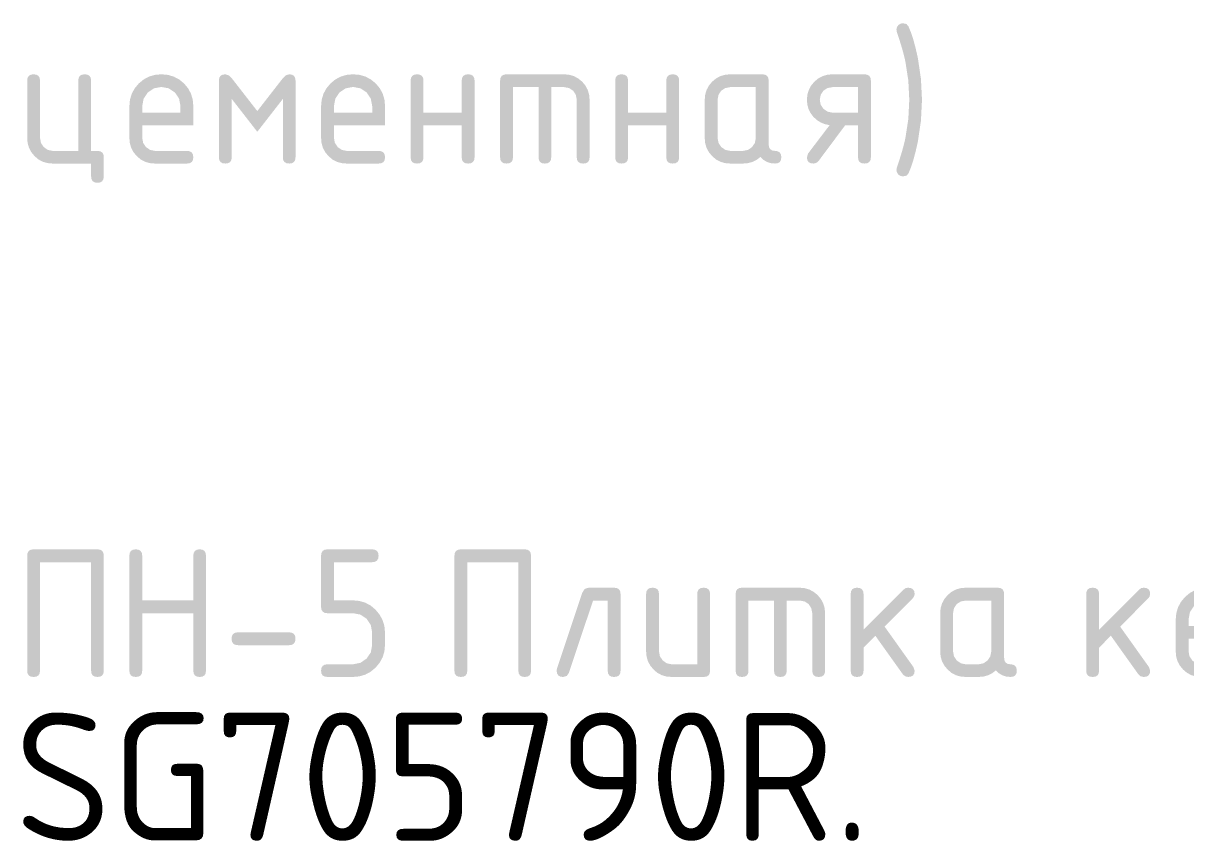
# Model space of a CAD drawing. Header units: millimetres. Extents: x 0 to 1189, y 0 to 841.
# Drawn here: x 1005.99 to 1033.55, y 386.24 to 405.63 of the extents above; entities that cross this region are included whole.
import ezdxf

# ---------------------------------------------------------------- set-up
doc = ezdxf.new("R2010")
doc.units = ezdxf.units.MM

msp = doc.modelspace()

# ---------------------------------------------------------------- hatches: boundary and pattern name
h = msp.add_hatch(color=7)
h.dxf.hatch_style = 2
h.paths.add_polyline_path([(1026.993092, 403.814736), (1026.970286, 404.271418), (1026.899937, 404.724792), (1026.868319, 404.863681), (1026.823938, 405.026445), (1026.766844, 405.212979), (1026.69709, 405.423182), (1026.68827, 405.478303), (1026.700535, 405.538179), (1026.735123, 405.588546), (1026.784939, 405.620448), (1026.840957, 405.630439), (1026.923915, 405.613627), (1026.972146, 405.558781), (1027.033245, 405.411202), (1027.090519, 405.235975), (1027.144694, 405.033774), (1027.196491, 404.80527), (1027.269044, 404.313103), (1027.294056, 403.814736), (1027.269044, 403.316161), (1027.196491, 402.824202), (1027.144694, 402.595551), (1027.090519, 402.392738), (1027.033245, 402.216177), (1026.972146, 402.066281), (1026.923915, 402.014811), (1026.840957, 401.998481), (1026.786386, 402.008541), (1026.735123, 402.040925), (1026.700535, 402.092188), (1026.68827, 402.146758), (1026.69709, 402.20188), (1026.766844, 402.414554), (1026.823938, 402.602269), (1026.868319, 402.765489), (1026.899937, 402.904679), (1026.970286, 403.358054)])
h = msp.add_hatch(color=7)
h.dxf.hatch_style = 2
h.paths.add_polyline_path([(1007.750588, 402.603716), (1007.814916, 402.594268), (1007.861313, 402.566164), (1007.889416, 402.519767), (1007.898865, 402.455439), (1007.898865, 401.998481), (1007.889416, 401.931922), (1007.861313, 401.88438), (1007.814916, 401.855854), (1007.750588, 401.846346), (1007.684028, 401.855854), (1007.636486, 401.88438), (1007.607961, 401.931922), (1007.598452, 401.998481), (1007.598452, 402.303303), (1006.688396, 402.303303), (1006.565983, 402.313768), (1006.453647, 402.345678), (1006.35175, 402.399809), (1006.260653, 402.476936), (1006.182837, 402.570574), (1006.12719, 402.67372), (1006.093764, 402.786375), (1006.08261, 402.908538), (1006.08261, 404.271693), (1006.092127, 404.336022), (1006.120713, 404.382419), (1006.168419, 404.410522), (1006.235297, 404.41997), (1006.301856, 404.410522), (1006.349398, 404.382419), (1006.377924, 404.336022), (1006.387432, 404.271693), (1006.387432, 402.908538), (1006.409757, 402.79292), (1006.476729, 402.693013), (1006.574501, 402.62604), (1006.688396, 402.603716), (1007.29363, 402.603716), (1007.29363, 404.271693), (1007.303139, 404.336022), (1007.331664, 404.382419), (1007.379206, 404.410522), (1007.445766, 404.41997), (1007.512644, 404.410522), (1007.56035, 404.382419), (1007.588935, 404.336022), (1007.598452, 404.271693), (1007.598452, 402.603716)])
h = msp.add_hatch(color=7)
h.paths.add_polyline_path([(1009.263226, 404.119558), (1009.088215, 404.087243), (1008.941317, 403.988369), (1008.842442, 403.84147), (1008.810127, 403.666459), (1008.810127, 403.513772), (1009.716325, 403.513772), (1009.716325, 403.666459), (1009.68401, 403.84147), (1009.585136, 403.988369), (1009.438237, 404.087243)])
h.paths.add_polyline_path([(1008.810127, 403.209501), (1008.810127, 402.908538), (1008.832452, 402.79292), (1008.899424, 402.693013), (1008.997196, 402.62604), (1009.111091, 402.603716), (1009.868461, 402.603716), (1009.935339, 402.594207), (1009.983045, 402.565682), (1010.01163, 402.51814), (1010.021147, 402.45158), (1010.01163, 402.385391), (1009.983045, 402.339201), (1009.935339, 402.312131), (1009.868461, 402.303303), (1009.111091, 402.303303), (1008.988678, 402.313768), (1008.876342, 402.345678), (1008.774445, 402.399809), (1008.683348, 402.476936), (1008.605532, 402.569954), (1008.549885, 402.672066), (1008.516459, 402.784514), (1008.505305, 402.908538), (1008.505305, 403.662049), (1008.518905, 403.814555), (1008.559944, 403.954813), (1008.628786, 404.083186), (1008.725791, 404.200035), (1008.842322, 404.296722), (1008.970531, 404.3654), (1009.110729, 404.406379), (1009.263226, 404.41997), (1009.415723, 404.406439), (1009.555922, 404.365882), (1009.684131, 404.29835), (1009.800661, 404.203894), (1009.897666, 404.087363), (1009.966508, 403.959154), (1010.007548, 403.818956), (1010.021147, 403.666459), (1010.021147, 403.209501)])
h = msp.add_hatch(color=7)
h.dxf.hatch_style = 2
h.paths.add_polyline_path([(1011.537349, 403.056815), (1010.932115, 403.835682), (1010.932115, 402.45158), (1010.922606, 402.385391), (1010.894081, 402.339201), (1010.846539, 402.312131), (1010.779979, 402.303303), (1010.713101, 402.312131), (1010.665395, 402.339201), (1010.63681, 402.385391), (1010.627293, 402.45158), (1010.627293, 404.271693), (1010.63681, 404.336022), (1010.665395, 404.382419), (1010.713101, 404.410522), (1010.779979, 404.41997), (1010.856047, 404.397164), (1010.932115, 404.326815), (1011.537349, 403.547948), (1012.143135, 404.326815), (1012.219202, 404.397164), (1012.29527, 404.41997), (1012.359599, 404.410522), (1012.405995, 404.382419), (1012.434099, 404.336022), (1012.443547, 404.271693), (1012.443547, 402.45158), (1012.434099, 402.385391), (1012.405995, 402.339201), (1012.359599, 402.312131), (1012.29527, 402.303303), (1012.228711, 402.312131), (1012.181169, 402.339201), (1012.152643, 402.385391), (1012.143135, 402.45158), (1012.143135, 403.835682)])
h = msp.add_hatch(color=7)
h.paths.add_polyline_path([(1013.807909, 404.119558), (1013.632898, 404.087243), (1013.485999, 403.988369), (1013.387125, 403.84147), (1013.35481, 403.666459), (1013.35481, 403.513772), (1014.261008, 403.513772), (1014.261008, 403.666459), (1014.228693, 403.84147), (1014.129818, 403.988369), (1013.982919, 404.087243)])
h.paths.add_polyline_path([(1013.35481, 403.209501), (1013.35481, 402.908538), (1013.377134, 402.79292), (1013.444107, 402.693013), (1013.541878, 402.62604), (1013.655773, 402.603716), (1014.413143, 402.603716), (1014.480021, 402.594207), (1014.527727, 402.565682), (1014.556313, 402.51814), (1014.56583, 402.45158), (1014.556313, 402.385391), (1014.527727, 402.339201), (1014.480021, 402.312131), (1014.413143, 402.303303), (1013.655773, 402.303303), (1013.53336, 402.313768), (1013.421024, 402.345678), (1013.319127, 402.399809), (1013.22803, 402.476936), (1013.150214, 402.569954), (1013.094567, 402.672066), (1013.061141, 402.784514), (1013.049988, 402.908538), (1013.049988, 403.662049), (1013.063587, 403.814555), (1013.104627, 403.954813), (1013.173468, 404.083186), (1013.270474, 404.200035), (1013.387004, 404.296722), (1013.515213, 404.3654), (1013.655411, 404.406379), (1013.807909, 404.41997), (1013.960406, 404.406439), (1014.100604, 404.365882), (1014.228813, 404.29835), (1014.345344, 404.203894), (1014.442349, 404.087363), (1014.51119, 403.959154), (1014.55223, 403.818956), (1014.56583, 403.666459), (1014.56583, 403.209501)])
h = msp.add_hatch(color=7)
h.dxf.hatch_style = 2
h.paths.add_polyline_path([(1015.476797, 403.209501), (1015.476797, 402.45158), (1015.467289, 402.385391), (1015.438763, 402.339201), (1015.391221, 402.312131), (1015.324662, 402.303303), (1015.257784, 402.312131), (1015.210078, 402.339201), (1015.181492, 402.385391), (1015.171975, 402.45158), (1015.171975, 404.271693), (1015.181492, 404.336022), (1015.210078, 404.382419), (1015.257784, 404.410522), (1015.324662, 404.41997), (1015.391221, 404.410522), (1015.438763, 404.382419), (1015.467289, 404.336022), (1015.476797, 404.271693), (1015.476797, 403.513772), (1016.382995, 403.513772), (1016.382995, 404.271693), (1016.392503, 404.336022), (1016.421029, 404.382419), (1016.468571, 404.410522), (1016.53513, 404.41997), (1016.602008, 404.410522), (1016.649714, 404.382419), (1016.6783, 404.336022), (1016.687817, 404.271693), (1016.687817, 402.45158), (1016.6783, 402.385391), (1016.649714, 402.339201), (1016.602008, 402.312131), (1016.53513, 402.303303), (1016.468571, 402.312131), (1016.421029, 402.339201), (1016.392503, 402.385391), (1016.382995, 402.45158), (1016.382995, 403.209501)])
h = msp.add_hatch(color=7)
h.dxf.hatch_style = 2
h.paths.add_polyline_path([(1017.446649, 404.41997), (1018.809804, 404.41997), (1018.931279, 404.408885), (1019.042417, 404.375942), (1019.144048, 404.321604), (1019.236996, 404.246337), (1019.314812, 404.1527), (1019.370459, 404.049553), (1019.403885, 403.936899), (1019.415039, 403.814736), (1019.415039, 402.45158), (1019.405522, 402.385391), (1019.376936, 402.339201), (1019.32923, 402.312131), (1019.262352, 402.303303), (1019.195793, 402.312131), (1019.148251, 402.339201), (1019.119725, 402.385391), (1019.110217, 402.45158), (1019.110217, 403.814736), (1019.088444, 403.932007), (1019.02533, 404.030261), (1018.927075, 404.095029), (1018.809804, 404.115148), (1018.504982, 404.115148), (1018.504982, 402.45158), (1018.495465, 402.385391), (1018.46688, 402.339201), (1018.419174, 402.312131), (1018.352296, 402.303303), (1018.2882, 402.312131), (1018.241777, 402.339201), (1018.213545, 402.385391), (1018.204019, 402.45158), (1018.204019, 404.115148), (1017.598784, 404.115148), (1017.598784, 402.45158), (1017.589276, 402.385391), (1017.560751, 402.339201), (1017.513208, 402.312131), (1017.446649, 402.303303), (1017.379771, 402.312131), (1017.332065, 402.339201), (1017.30348, 402.385391), (1017.293962, 402.45158), (1017.293962, 404.271693), (1017.30348, 404.336022), (1017.332065, 404.382419), (1017.379771, 404.410522)])
h = msp.add_hatch(color=7)
h.dxf.hatch_style = 2
h.paths.add_polyline_path([(1020.326422, 403.209501), (1020.326422, 402.45158), (1020.316914, 402.385391), (1020.288388, 402.339201), (1020.240846, 402.312131), (1020.174287, 402.303303), (1020.107409, 402.312131), (1020.059703, 402.339201), (1020.031117, 402.385391), (1020.0216, 402.45158), (1020.0216, 404.271693), (1020.031117, 404.336022), (1020.059703, 404.382419), (1020.107409, 404.410522), (1020.174287, 404.41997), (1020.240846, 404.410522), (1020.288388, 404.382419), (1020.316914, 404.336022), (1020.326422, 404.271693), (1020.326422, 403.513772), (1021.23262, 403.513772), (1021.23262, 404.271693), (1021.242129, 404.336022), (1021.270654, 404.382419), (1021.318196, 404.410522), (1021.384756, 404.41997), (1021.451634, 404.410522), (1021.49934, 404.382419), (1021.527925, 404.336022), (1021.537442, 404.271693), (1021.537442, 402.45158), (1021.527925, 402.385391), (1021.49934, 402.339201), (1021.451634, 402.312131), (1021.384756, 402.303303), (1021.318196, 402.312131), (1021.270654, 402.339201), (1021.242129, 402.385391), (1021.23262, 402.45158), (1021.23262, 403.209501)])
h = msp.add_hatch(color=7)
h.paths.add_polyline_path([(1023.354608, 404.115148), (1022.749373, 404.115148), (1022.63162, 404.093375), (1022.533297, 404.030261), (1022.470183, 403.932007), (1022.44841, 403.814736), (1022.44841, 402.908538), (1022.470734, 402.79292), (1022.537707, 402.693013), (1022.635478, 402.62604), (1022.749373, 402.603716), (1023.053644, 402.603716), (1023.169193, 402.62604), (1023.265311, 402.693013), (1023.332283, 402.791267), (1023.354608, 402.908538)])
h.paths.add_polyline_path([(1023.959842, 402.45158), (1023.950394, 402.385391), (1023.922291, 402.339201), (1023.875894, 402.312131), (1023.811565, 402.303303), (1023.709168, 402.312881), (1023.617468, 402.341888), (1023.536001, 402.39074), (1023.4643, 402.459849), (1023.374632, 402.39074), (1023.276542, 402.341888), (1023.169666, 402.312881), (1023.053644, 402.303303), (1022.749373, 402.303303), (1022.62696, 402.313768), (1022.514624, 402.345678), (1022.412727, 402.399809), (1022.32163, 402.476936), (1022.243814, 402.569954), (1022.188167, 402.672066), (1022.154741, 402.784514), (1022.143588, 402.908538), (1022.143588, 403.814736), (1022.154741, 403.936899), (1022.188167, 404.049553), (1022.243814, 404.1527), (1022.32163, 404.246337), (1022.412727, 404.321604), (1022.514624, 404.375942), (1022.62696, 404.408885), (1022.749373, 404.41997), (1023.506743, 404.41997), (1023.573621, 404.410522), (1023.621327, 404.382419), (1023.649913, 404.336022), (1023.65943, 404.271693), (1023.65943, 402.756402), (1023.668938, 402.689524), (1023.697464, 402.641819), (1023.745006, 402.613233), (1023.811565, 402.603716), (1023.875894, 402.594207), (1023.922291, 402.565682), (1023.950394, 402.51814)])
h = msp.add_hatch(color=7)
h.paths.add_polyline_path([(1025.104269, 403.21336), (1024.993914, 403.237476), (1024.892395, 403.278128), (1024.800489, 403.336143), (1024.718969, 403.412349), (1024.652091, 403.501577), (1024.604385, 403.597833), (1024.5758, 403.701943), (1024.566283, 403.814736), (1024.577436, 403.936899), (1024.610862, 404.049553), (1024.666509, 404.1527), (1024.744325, 404.246337), (1024.835422, 404.321604), (1024.937319, 404.375942), (1025.049655, 404.408885), (1025.172068, 404.41997), (1025.929438, 404.41997), (1025.996316, 404.410522), (1026.044022, 404.382419), (1026.072608, 404.336022), (1026.082125, 404.271693), (1026.082125, 402.45158), (1026.072608, 402.385391), (1026.044022, 402.339201), (1025.996316, 402.312131), (1025.929438, 402.303303), (1025.862879, 402.312131), (1025.815337, 402.339201), (1025.786811, 402.385391), (1025.777303, 402.45158), (1025.777303, 403.209501), (1025.472481, 403.209501), (1024.841339, 402.362835), (1024.786562, 402.317153), (1024.718969, 402.303303), (1024.652091, 402.312131), (1024.604385, 402.339201), (1024.5758, 402.385391), (1024.566283, 402.45158), (1024.596048, 402.544736)])
h.paths.add_polyline_path([(1024.871105, 403.814736), (1024.893429, 403.698636), (1024.960402, 403.598659), (1025.058173, 403.532169), (1025.172068, 403.509914), (1025.777303, 403.509914), (1025.777303, 404.115148), (1025.172068, 404.115148), (1025.054315, 404.093375), (1024.955992, 404.030261), (1024.892878, 403.932007)])
h = msp.add_hatch(color=7)
h.dxf.hatch_style = 2
h.paths.add_polyline_path([(1006.235297, 393.155639), (1007.750588, 393.155639), (1007.814916, 393.146131), (1007.861313, 393.117605), (1007.889416, 393.070063), (1007.898865, 393.003504), (1007.898865, 390.277193), (1007.889416, 390.211004), (1007.861313, 390.164814), (1007.814916, 390.137744), (1007.750588, 390.128916), (1007.684028, 390.137744), (1007.636486, 390.164814), (1007.607961, 390.211004), (1007.598452, 390.277193), (1007.598452, 392.850817), (1006.387432, 392.850817), (1006.387432, 390.277193), (1006.377924, 390.211004), (1006.349398, 390.164814), (1006.301856, 390.137744), (1006.235297, 390.128916), (1006.168419, 390.137744), (1006.120713, 390.164814), (1006.092127, 390.211004), (1006.08261, 390.277193), (1006.08261, 393.003504), (1006.092127, 393.070063), (1006.120713, 393.117605), (1006.168419, 393.146131)])
h = msp.add_hatch(color=7)
h.dxf.hatch_style = 2
h.paths.add_polyline_path([(1008.50499, 390.277193), (1008.50499, 393.003504), (1008.514507, 393.070063), (1008.543093, 393.117605), (1008.590799, 393.146131), (1008.657677, 393.155639), (1008.724236, 393.146131), (1008.771778, 393.117605), (1008.800304, 393.070063), (1008.809812, 393.003504), (1008.809812, 391.94517), (1010.020832, 391.94517), (1010.020832, 393.003504), (1010.030341, 393.070063), (1010.058866, 393.117605), (1010.106408, 393.146131), (1010.172968, 393.155639), (1010.237296, 393.146131), (1010.283693, 393.117605), (1010.311796, 393.070063), (1010.321245, 393.003504), (1010.321245, 390.277193), (1010.311796, 390.211004), (1010.283693, 390.164814), (1010.237296, 390.137744), (1010.172968, 390.128916), (1010.106408, 390.137744), (1010.058866, 390.164814), (1010.030341, 390.211004), (1010.020832, 390.277193), (1010.020832, 391.640348), (1008.809812, 391.640348), (1008.809812, 390.277193), (1008.800304, 390.211004), (1008.771778, 390.164814), (1008.724236, 390.137744), (1008.657677, 390.128916), (1008.590799, 390.137744), (1008.543093, 390.164814), (1008.514507, 390.211004)])
h = msp.add_hatch(color=7)
h.dxf.hatch_style = 2
h.paths.add_polyline_path([(1013.049043, 391.792484), (1013.049043, 393.003504), (1013.05856, 393.070063), (1013.087146, 393.117605), (1013.134851, 393.146131), (1013.201729, 393.155639), (1014.260063, 393.155639), (1014.326622, 393.146131), (1014.374164, 393.117605), (1014.40269, 393.070063), (1014.412198, 393.003504), (1014.40269, 392.936626), (1014.374164, 392.88892), (1014.326622, 392.860334), (1014.260063, 392.850817), (1013.353865, 392.850817), (1013.353865, 391.94517), (1013.806964, 391.94517), (1013.95754, 391.931571), (1014.097523, 391.890531), (1014.22562, 391.82169), (1014.34054, 391.724684), (1014.437916, 391.605673), (1014.50811, 391.476637), (1014.550605, 391.337266), (1014.564885, 391.187249), (1014.564885, 390.886837), (1014.550605, 390.734331), (1014.50811, 390.594073), (1014.437916, 390.4657), (1014.34054, 390.348851), (1014.22376, 390.252164), (1014.095869, 390.183486), (1013.95692, 390.142507), (1013.806964, 390.128916), (1013.201729, 390.128916), (1013.134851, 390.137744), (1013.087146, 390.164814), (1013.05856, 390.211004), (1013.049043, 390.277193), (1013.05856, 390.343752), (1013.087146, 390.391295), (1013.134851, 390.41982), (1013.201729, 390.429328), (1013.806964, 390.429328), (1013.981975, 390.463848), (1014.128874, 390.564927), (1014.227748, 390.709966), (1014.260063, 390.886837), (1014.260063, 391.187249), (1014.227748, 391.36226), (1014.128874, 391.509159), (1013.981975, 391.608033), (1013.806964, 391.640348), (1013.201729, 391.640348), (1013.134851, 391.649857), (1013.087146, 391.678382), (1013.05856, 391.725925)])
h = msp.add_hatch(color=7)
h.dxf.hatch_style = 2
h.paths.add_polyline_path([(1016.363287, 393.155639), (1017.878577, 393.155639), (1017.942906, 393.146131), (1017.989303, 393.117605), (1018.017406, 393.070063), (1018.026854, 393.003504), (1018.026854, 390.277193), (1018.017406, 390.211004), (1017.989303, 390.164814), (1017.942906, 390.137744), (1017.878577, 390.128916), (1017.812018, 390.137744), (1017.764476, 390.164814), (1017.73595, 390.211004), (1017.726442, 390.277193), (1017.726442, 392.850817), (1016.515422, 392.850817), (1016.515422, 390.277193), (1016.505913, 390.211004), (1016.477388, 390.164814), (1016.429846, 390.137744), (1016.363287, 390.128916), (1016.296409, 390.137744), (1016.248703, 390.164814), (1016.220117, 390.211004), (1016.2106, 390.277193), (1016.2106, 393.003504), (1016.220117, 393.070063), (1016.248703, 393.117605), (1016.296409, 393.146131)])
h = msp.add_hatch(color=7)
h.dxf.hatch_style = 2
h.paths.add_polyline_path([(1019.390901, 392.245583), (1019.996135, 392.245583), (1020.063013, 392.236135), (1020.110719, 392.208031), (1020.139305, 392.161634), (1020.148822, 392.097306), (1020.148822, 390.277193), (1020.139305, 390.211004), (1020.110719, 390.164814), (1020.063013, 390.137744), (1019.996135, 390.128916), (1019.929576, 390.137744), (1019.882034, 390.164814), (1019.853508, 390.211004), (1019.844, 390.277193), (1019.844, 391.940761), (1019.496734, 391.940761), (1018.925124, 390.23034), (1018.874412, 390.154203), (1018.785667, 390.128916), (1018.718789, 390.138425), (1018.671083, 390.16695), (1018.642497, 390.214492), (1018.63298, 390.281051), (1018.641799, 390.327905), (1019.238766, 392.122662), (1019.29871, 392.215955)])
h = msp.add_hatch(color=7)
h.dxf.hatch_style = 2
h.paths.add_polyline_path([(1022.270494, 392.097306), (1022.270494, 390.277193), (1022.260977, 390.211004), (1022.232392, 390.164814), (1022.184686, 390.137744), (1022.117808, 390.128916), (1021.360438, 390.128916), (1021.238025, 390.139381), (1021.125689, 390.171291), (1021.023792, 390.225422), (1020.932695, 390.302549), (1020.854879, 390.395566), (1020.799232, 390.497679), (1020.765806, 390.610127), (1020.754652, 390.73415), (1020.754652, 392.097306), (1020.764169, 392.161634), (1020.792755, 392.208031), (1020.840461, 392.236135), (1020.907339, 392.245583), (1020.973898, 392.236135), (1021.021441, 392.208031), (1021.049966, 392.161634), (1021.059474, 392.097306), (1021.059474, 390.73415), (1021.081799, 390.618533), (1021.148771, 390.518625), (1021.246543, 390.451653), (1021.360438, 390.429328), (1021.965672, 390.429328), (1021.965672, 392.097306), (1021.975181, 392.161634), (1022.003706, 392.208031), (1022.051249, 392.236135), (1022.117808, 392.245583), (1022.184686, 392.236135), (1022.232392, 392.208031), (1022.260977, 392.161634)])
h = msp.add_hatch(color=7)
h.dxf.hatch_style = 2
h.paths.add_polyline_path([(1023.029011, 392.245583), (1024.392167, 392.245583), (1024.513641, 392.234498), (1024.62478, 392.201554), (1024.72641, 392.147217), (1024.819359, 392.07195), (1024.897175, 391.978312), (1024.952822, 391.875166), (1024.986248, 391.762511), (1024.997401, 391.640348), (1024.997401, 390.277193), (1024.987884, 390.211004), (1024.959298, 390.164814), (1024.911593, 390.137744), (1024.844715, 390.128916), (1024.778155, 390.137744), (1024.730613, 390.164814), (1024.702088, 390.211004), (1024.692579, 390.277193), (1024.692579, 391.640348), (1024.670806, 391.757619), (1024.607692, 391.855874), (1024.509438, 391.920641), (1024.392167, 391.940761), (1024.087345, 391.940761), (1024.087345, 390.277193), (1024.077828, 390.211004), (1024.049242, 390.164814), (1024.001536, 390.137744), (1023.934658, 390.128916), (1023.870562, 390.137744), (1023.82414, 390.164814), (1023.795907, 390.211004), (1023.786381, 390.277193), (1023.786381, 391.940761), (1023.181147, 391.940761), (1023.181147, 390.277193), (1023.171638, 390.211004), (1023.143113, 390.164814), (1023.095571, 390.137744), (1023.029011, 390.128916), (1022.962134, 390.137744), (1022.914428, 390.164814), (1022.885842, 390.211004), (1022.876325, 390.277193), (1022.876325, 392.097306), (1022.885842, 392.161634), (1022.914428, 392.208031), (1022.962134, 392.236135)])
h = msp.add_hatch(color=7)
h.dxf.hatch_style = 2
h.paths.add_polyline_path([(1025.90847, 391.250639), (1026.86097, 392.203139), (1026.907479, 392.235523), (1026.966803, 392.245583), (1027.033681, 392.236135), (1027.081387, 392.208031), (1027.109973, 392.161634), (1027.11949, 392.097306), (1027.107225, 392.039635), (1027.072636, 391.991472), (1026.407871, 391.322848), (1027.089724, 390.365939), (1027.11949, 390.277193), (1027.109973, 390.211004), (1027.081387, 390.164814), (1027.033681, 390.137744), (1026.966803, 390.128916), (1026.893905, 390.144695), (1026.840024, 390.192306), (1026.187936, 391.106772), (1025.90847, 390.823447), (1025.90847, 390.277193), (1025.898961, 390.211004), (1025.870436, 390.164814), (1025.822894, 390.137744), (1025.756334, 390.128916), (1025.689456, 390.137744), (1025.641751, 390.164814), (1025.613165, 390.211004), (1025.603648, 390.277193), (1025.603648, 392.097306), (1025.613165, 392.161634), (1025.641751, 392.208031), (1025.689456, 392.236135), (1025.756334, 392.245583), (1025.822894, 392.236135), (1025.870436, 392.208031), (1025.898961, 392.161634), (1025.90847, 392.097306)])
h = msp.add_hatch(color=7)
h.paths.add_polyline_path([(1028.93634, 391.940761), (1028.331106, 391.940761), (1028.213352, 391.918988), (1028.115029, 391.855874), (1028.051915, 391.757619), (1028.030142, 391.640348), (1028.030142, 390.73415), (1028.052466, 390.618533), (1028.119439, 390.518625), (1028.217211, 390.451653), (1028.331106, 390.429328), (1028.635377, 390.429328), (1028.750925, 390.451653), (1028.847043, 390.518625), (1028.914016, 390.616879), (1028.93634, 390.73415)])
h.paths.add_polyline_path([(1029.541575, 390.277193), (1029.532126, 390.211004), (1029.504023, 390.164814), (1029.457626, 390.137744), (1029.393298, 390.128916), (1029.290901, 390.138493), (1029.199201, 390.167501), (1029.117733, 390.216353), (1029.046032, 390.285461), (1028.956365, 390.216353), (1028.858274, 390.167501), (1028.751399, 390.138493), (1028.635377, 390.128916), (1028.331106, 390.128916), (1028.208693, 390.139381), (1028.096357, 390.171291), (1027.99446, 390.225422), (1027.903363, 390.302549), (1027.825547, 390.395566), (1027.7699, 390.497679), (1027.736474, 390.610127), (1027.72532, 390.73415), (1027.72532, 391.640348), (1027.736474, 391.762511), (1027.7699, 391.875166), (1027.825547, 391.978312), (1027.903363, 392.07195), (1027.99446, 392.147217), (1028.096357, 392.201554), (1028.208693, 392.234498), (1028.331106, 392.245583), (1029.088476, 392.245583), (1029.155354, 392.236135), (1029.203059, 392.208031), (1029.231645, 392.161634), (1029.241162, 392.097306), (1029.241162, 390.582015), (1029.250671, 390.515137), (1029.279196, 390.467431), (1029.326738, 390.438845), (1029.393298, 390.429328), (1029.457626, 390.41982), (1029.504023, 390.391295), (1029.532126, 390.343752)])
h = msp.add_hatch(color=7)
h.dxf.hatch_style = 2
h.paths.add_polyline_path([(1031.491647, 391.250639), (1032.444147, 392.203139), (1032.490656, 392.235523), (1032.54998, 392.245583), (1032.616858, 392.236135), (1032.664564, 392.208031), (1032.69315, 392.161634), (1032.702667, 392.097306), (1032.690402, 392.039635), (1032.655814, 391.991472), (1031.991048, 391.322848), (1032.672901, 390.365939), (1032.702667, 390.277193), (1032.69315, 390.211004), (1032.664564, 390.164814), (1032.616858, 390.137744), (1032.54998, 390.128916), (1032.477082, 390.144695), (1032.423201, 390.192306), (1031.771113, 391.106772), (1031.491647, 390.823447), (1031.491647, 390.277193), (1031.482139, 390.211004), (1031.453613, 390.164814), (1031.406071, 390.137744), (1031.339512, 390.128916), (1031.272634, 390.137744), (1031.224928, 390.164814), (1031.196342, 390.211004), (1031.186825, 390.277193), (1031.186825, 392.097306), (1031.196342, 392.161634), (1031.224928, 392.208031), (1031.272634, 392.236135), (1031.339512, 392.245583), (1031.406071, 392.236135), (1031.453613, 392.208031), (1031.482139, 392.161634), (1031.491647, 392.097306)])
h = msp.add_hatch(color=7)
h.paths.add_polyline_path([(1034.066418, 391.94517), (1033.891408, 391.912855), (1033.744509, 391.813981), (1033.645634, 391.667082), (1033.613319, 391.492071), (1033.613319, 391.339385), (1034.519517, 391.339385), (1034.519517, 391.492071), (1034.487202, 391.667082), (1034.388328, 391.813981), (1034.241429, 391.912855)])
h.paths.add_polyline_path([(1033.613319, 391.035114), (1033.613319, 390.73415), (1033.635644, 390.618533), (1033.702616, 390.518625), (1033.800388, 390.451653), (1033.914283, 390.429328), (1034.671653, 390.429328), (1034.738531, 390.41982), (1034.786237, 390.391295), (1034.814822, 390.343752), (1034.824339, 390.277193), (1034.814822, 390.211004), (1034.786237, 390.164814), (1034.738531, 390.137744), (1034.671653, 390.128916), (1033.914283, 390.128916), (1033.79187, 390.139381), (1033.679534, 390.171291), (1033.577637, 390.225422), (1033.48654, 390.302549), (1033.408724, 390.395566), (1033.353077, 390.497679), (1033.319651, 390.610127), (1033.308497, 390.73415), (1033.308497, 391.487662), (1033.322097, 391.640167), (1033.363137, 391.780426), (1033.431978, 391.908799), (1033.528984, 392.025648), (1033.645514, 392.122334), (1033.773723, 392.191012), (1033.913921, 392.231992), (1034.066418, 392.245583), (1034.218916, 392.232052), (1034.359114, 392.191495), (1034.487323, 392.123962), (1034.603853, 392.029506), (1034.700859, 391.912976), (1034.7697, 391.784767), (1034.81074, 391.644569), (1034.824339, 391.492071), (1034.824339, 391.035114)])
h = msp.add_hatch(color=7)
h.dxf.hatch_style = 2
h.paths.add_polyline_path([(1012.290526, 390.882427), (1011.080057, 390.882427), (1011.013179, 390.891944), (1010.965473, 390.92053), (1010.936887, 390.968236), (1010.92737, 391.035114), (1010.936887, 391.101673), (1010.965473, 391.149216), (1011.013179, 391.177741), (1011.080057, 391.187249), (1012.290526, 391.187249), (1012.357404, 391.177741), (1012.40511, 391.149216), (1012.433695, 391.101673), (1012.443212, 391.035114), (1012.433695, 390.968236), (1012.40511, 390.92053), (1012.357404, 390.891944)])

# ---------------------------------------------------------------- texts
at = {"color": 7, "insert": (1005.782191, 389.28511), "char_height": 3.040288, "attachment_point": 1}
msp.add_mtext('{\\fGOSTCommon|b0|i0|c0;SG705790R. }', dxfattribs=at)

doc.saveas('drawing.dxf')
